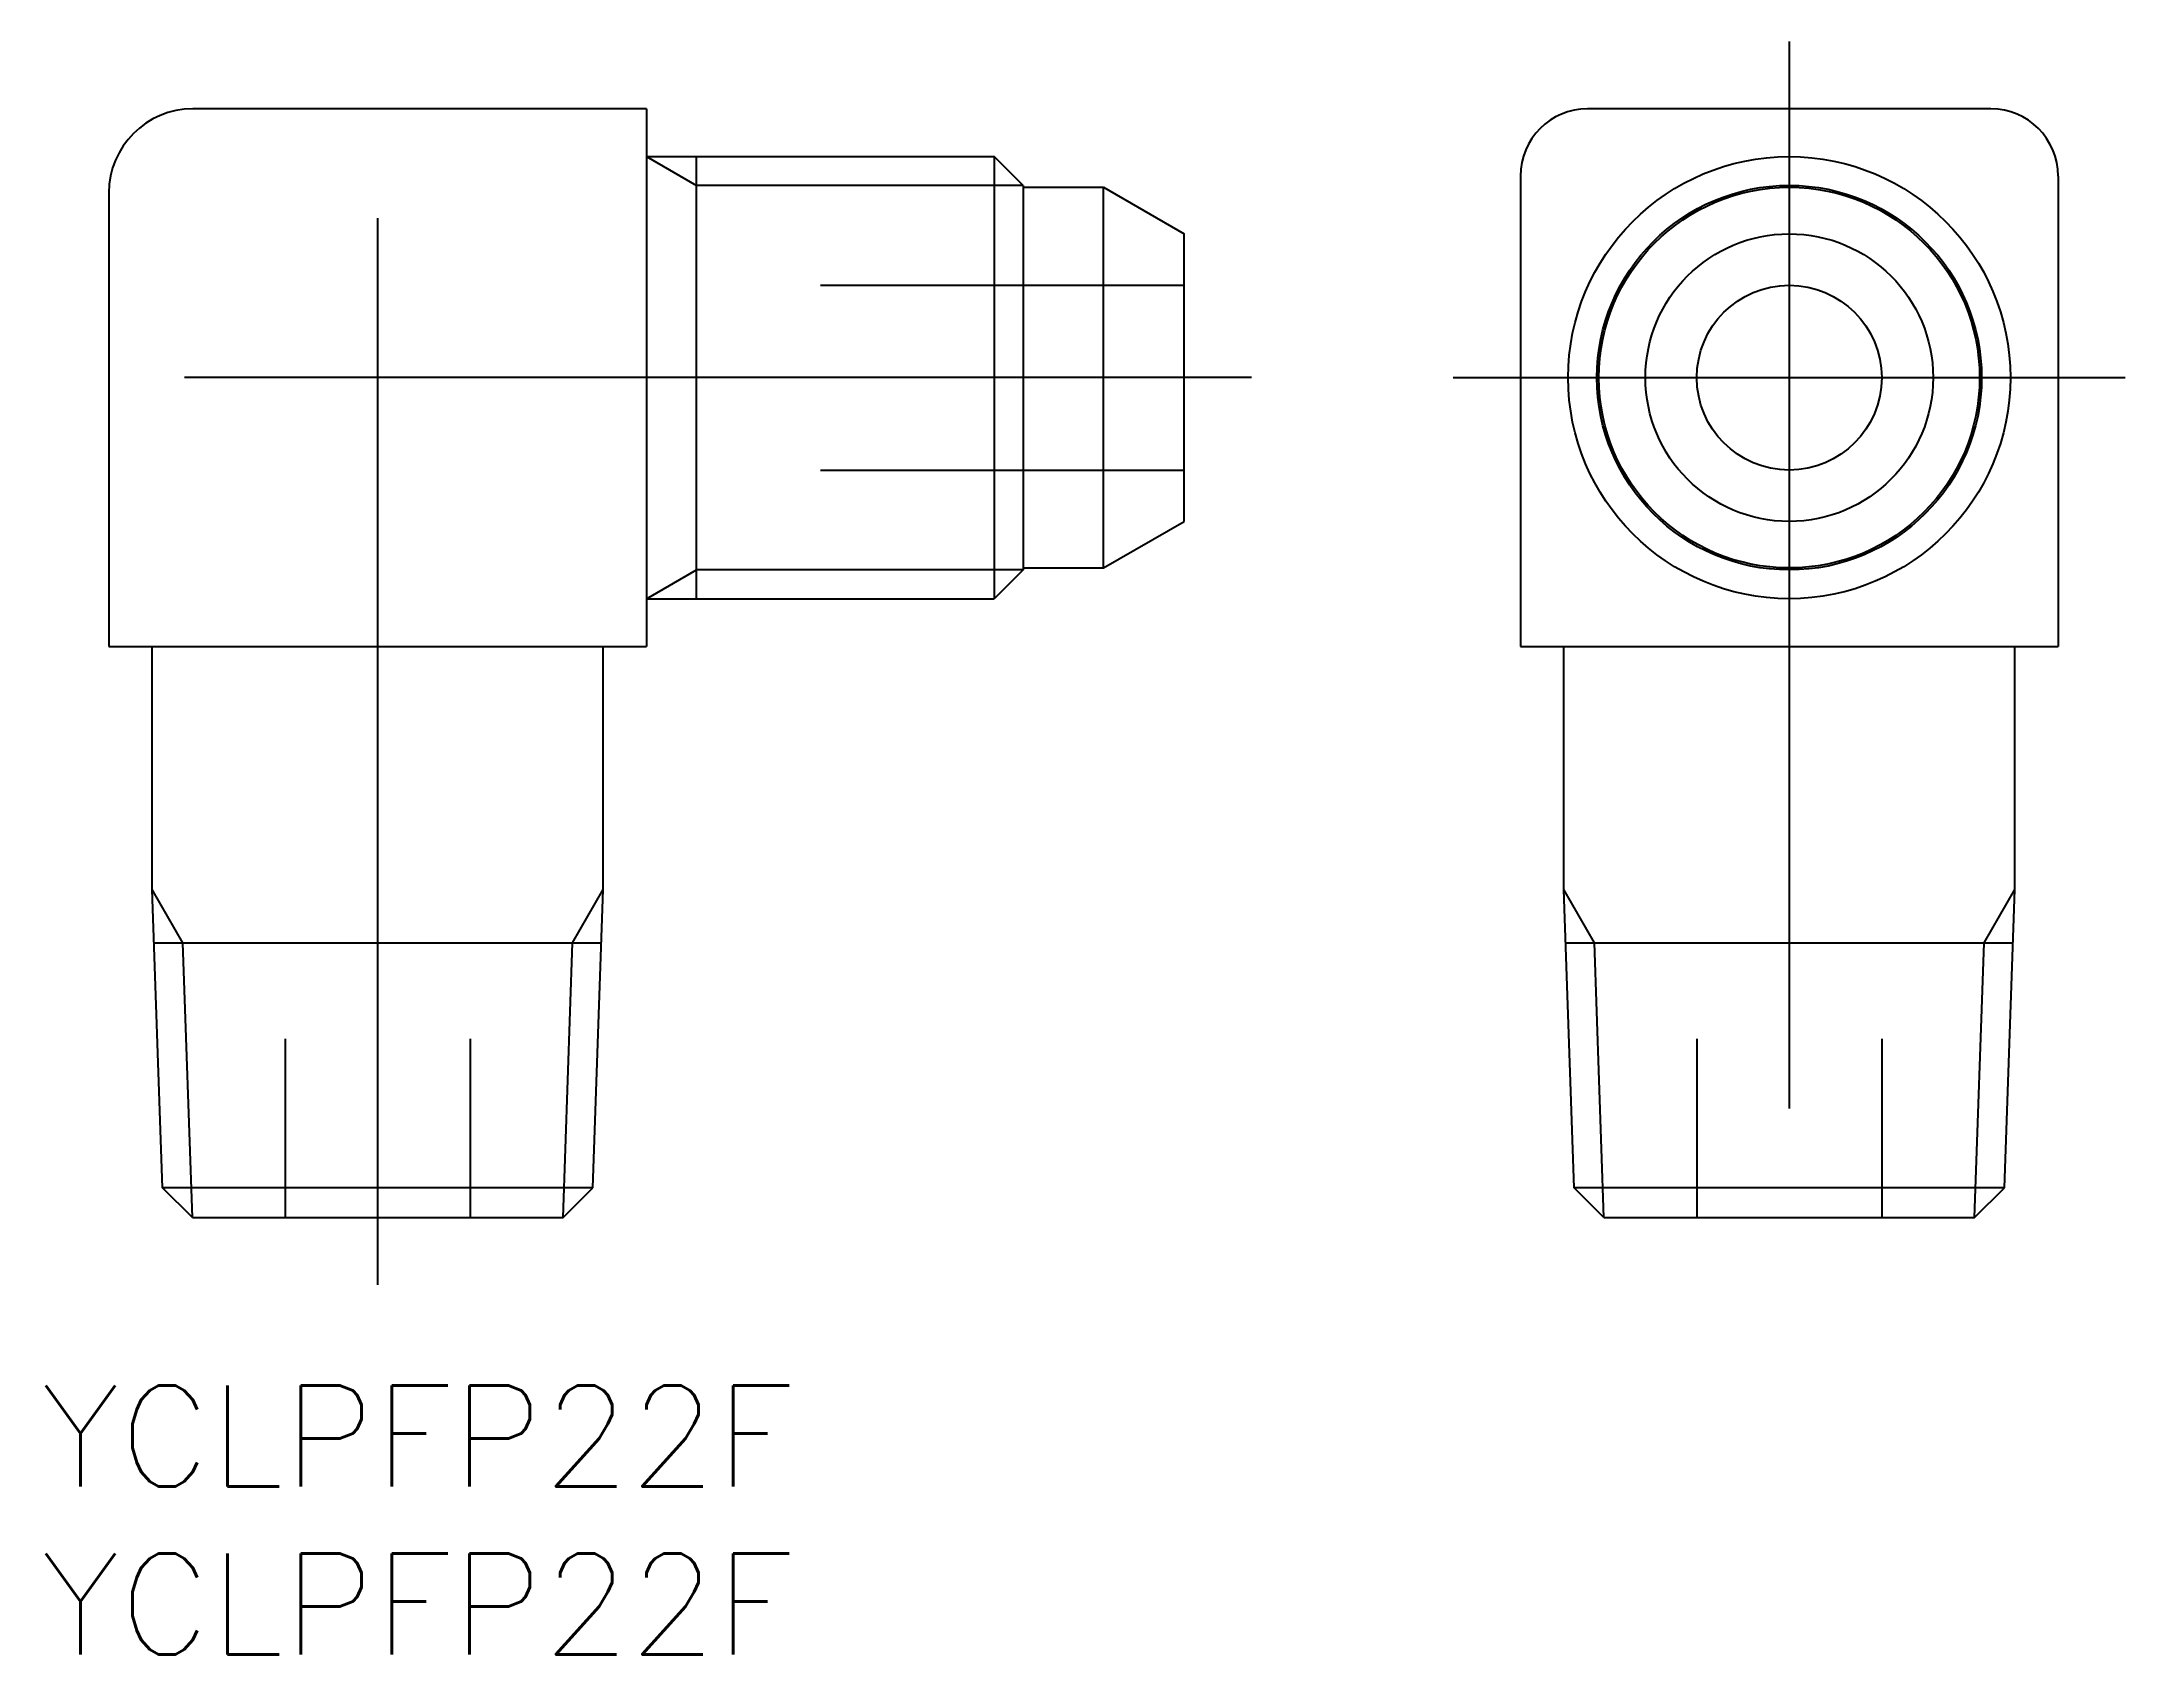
# Model space of a CAD drawing. Extents: x -10 to 52, y -38 to 10.
import ezdxf

# ---------------------------------------------------------------- set-up
doc = ezdxf.new("R2010")
doc.units = 0
doc.linetypes.add('CENTER', pattern=[50.8, 31.75, -6.35, 6.35, -6.35])
doc.linetypes.add('DASHED', pattern=[19.05, 12.7, -6.35])
doc.layers.get('0').update_dxf_attribs({"linetype": 'CONTINUOUS'})
doc.layers.add('CENTER', color=1, linetype='CENTER')
doc.styles.get("Standard").update_dxf_attribs({"font": 'txt.shx', "height": 3, "bigfont": 'bigfont.shx'})

msp = doc.modelspace()

# ---------------------------------------------------------------- linework, layer by layer
at = {"color": 7, "linetype": 'CONTINUOUS'}
for p, q in [((8, 8), (-5.5, 8)), ((8, 8), (8, -8)), ((48, 8), (36, 8)), ((8, 6.578), (18.344, 6.578)), ((9.483, -6.579), (9.483, 6.578)), ((18.344, 6.578), (18.344, -6.579)), ((19.2, 5.722), (18.344, 6.578)), ((19.2, 5.722), (19.2, -5.723)), ((19.2, 5.665), (21.6, 5.665)), ((21.6, -5.665), (21.6, 5.665)), ((21.6, 5.665), (24, 4.28)), ((34, 6), (34, -8)), ((50, 6), (50, -8)), ((-8, 5.5), (-8, -8)), ((24, -4.28), (24, 4.28)), ((21.6, -5.665), (24, -4.28)), ((19.2, -5.723), (18.344, -6.579)), ((19.2, -5.665), (21.6, -5.665)), ((8, -6.579), (18.344, -6.579)), ((-8, -8), (8, -8)), ((-6.709, -15.24), (-6.709, -8)), ((6.709, -15.24), (6.709, -8)), ((34, -8), (50, -8)), ((35.291, -15.24), (35.291, -8)), ((48.709, -15.24), (48.709, -8)), ((-6.4, -24.113), (-6.709, -15.24)), ((6.4, -24.113), (6.709, -15.24)), ((35.6, -24.113), (35.291, -15.24)), ((48.4, -24.113), (48.709, -15.24)), ((-6.654, -16.819), (6.654, -16.819)), ((35.346, -16.819), (48.654, -16.819)), ((6.4, -24.113), (-6.4, -24.113)), ((-5.513, -25), (-6.4, -24.113)), ((5.513, -25), (6.4, -24.113)), ((48.4, -24.113), (35.6, -24.113)), ((36.487, -25), (35.6, -24.113)), ((47.513, -25), (48.4, -24.113)), ((-5.513, -25), (5.513, -25)), ((36.487, -25), (47.513, -25))]:
    msp.add_line(p, q, dxfattribs=at)
at = {"color": 3, "linetype": 'CONTINUOUS'}
for p, q in [((8, 6.578), (9.483, 5.722)), ((19.2, 5.722), (9.483, 5.722)), ((8, -6.579), (9.483, -5.723)), ((19.2, -5.723), (9.483, -5.723)), ((-5.798, -16.819), (-6.709, -15.24)), ((5.798, -16.819), (6.709, -15.24)), ((36.202, -16.819), (35.291, -15.24)), ((47.798, -16.819), (48.709, -15.24)), ((-5.513, -25), (-5.798, -16.819)), ((5.513, -25), (5.798, -16.819)), ((36.487, -25), (36.202, -16.819)), ((47.513, -25), (47.798, -16.819))]:
    msp.add_line(p, q, dxfattribs=at)
at = {"color": 3, "linetype": 'DASHED'}
for p, q in [((13.172, 2.75), (24, 2.75)), ((13.172, -2.75), (24, -2.75)), ((-2.75, -19.677), (-2.75, -25)), ((2.75, -19.677), (2.75, -25)), ((39.25, -19.677), (39.25, -25)), ((44.75, -19.677), (44.75, -25))]:
    msp.add_line(p, q, dxfattribs=at)
at = {"color": 7, "linetype": 'CONTINUOUS'}
for radius in [6.579, 5.665, 4.28, 2.75]:
    msp.add_circle((42, 0), radius, dxfattribs=at)
at = {"color": 3, "linetype": 'CONTINUOUS'}
msp.add_circle((42, 0), 5.723, dxfattribs=at)
at = {"color": 7, "linetype": 'CONTINUOUS'}
for centre, radius, start, end in [((-5.5, 5.5), 2.5, 90, 180), ((36, 6), 2, 90, 180), ((48, 6), 2, 0, 90)]:
    msp.add_arc(centre, radius, start, end, dxfattribs=at)
at = {"layer": 'CENTER', "color": 1, "linetype": 'CENTER'}
for p, q in [((0, -27), (0, 10)), ((42, 10), (42, -27)), ((26, 0), (-10, 0)), ((32, 0), (52, 0))]:
    msp.add_line(p, q, dxfattribs=at)

# ---------------------------------------------------------------- texts
at = {"color": 7, "linetype": 'CONTINUOUS'}
for p in [(-10, -33), (-10, -38)]:
    msp.add_text('YCLPFP22F', height=3, dxfattribs=at).set_placement(p)

doc.saveas('drawing.dxf')
